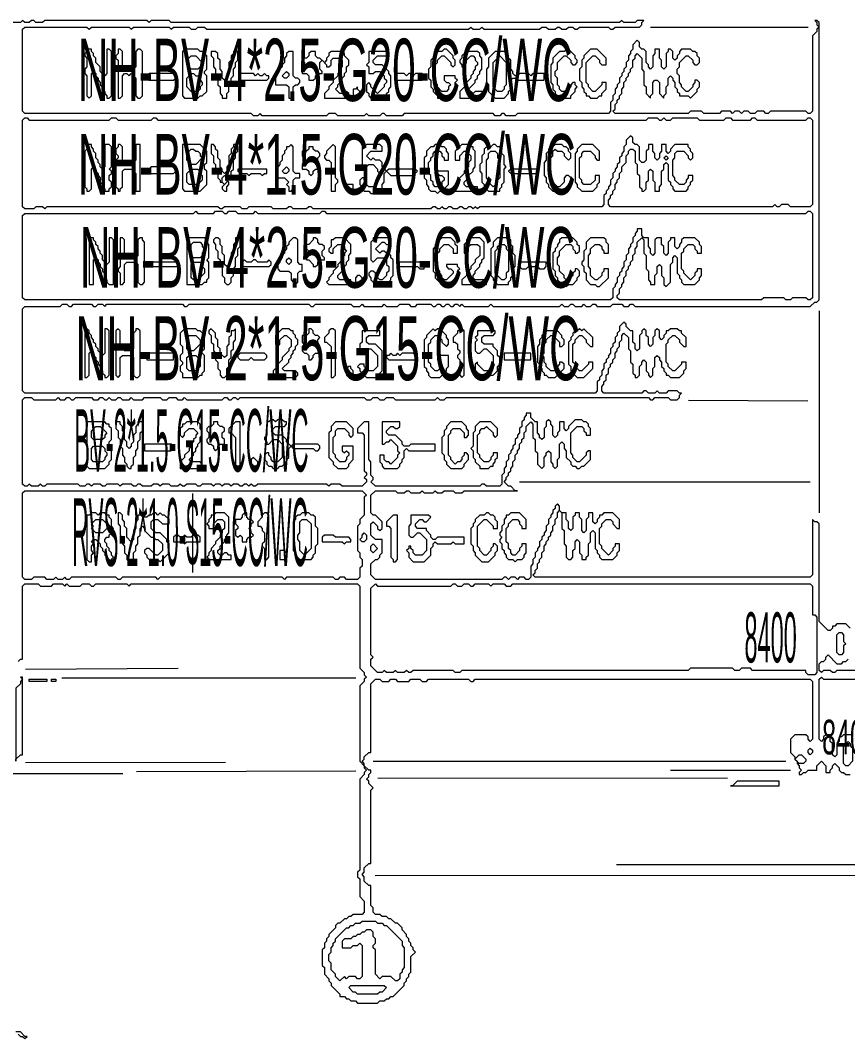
# Model space of a CAD drawing. Extents: x 20 to 3943, y 20 to 2783.
# Drawn here: x 507 to 879.8, y 393 to 852 of the extents above; entities that cross this region are included whole.
import ezdxf

# ---------------------------------------------------------------- set-up
doc = ezdxf.new("R2010")
doc.units = 0
for name, color, linetype, lineweight in [('OCR_TEXT', 6, 'Continuous', 0), ('TRACE_CURVE', 6, 'Continuous', 0), ('TRACE_STRAIGHT', 5, 'Continuous', 0), ('TRACE_TEXT_SYMBOL', 6, 'Continuous', 0)]:
    doc.layers.add(name, color=color, linetype=linetype, lineweight=lineweight)
doc.styles.add('wqy-unicode', font='wqy-unicode.lff')

msp = doc.modelspace()

# ---------------------------------------------------------------- linework, layer by layer
at = {"layer": 'TRACE_CURVE', "color": 6}
for points in [[(750, 849), (751, 848), (753, 848), (754, 849), (756, 849), (757, 848), (758, 848), (759, 849), (772, 849), (773, 848), (774, 848), (775, 849), (786, 849), (787, 850), (787, 851), (788, 852), (785, 852), (784, 851), (779, 851), (778, 852), (777, 851), (575, 851), (574, 852), (566, 852), (565, 851), (564, 852), (518, 852), (517, 851), (514, 851), (513, 852), (512, 852), (511, 851), (509, 851), (508, 852), (507, 851), (499, 851)], [(756, 724), (757, 723), (760, 723), (761, 724), (762, 723), (764, 723), (765, 724), (766, 724), (767, 723), (773, 723), (774, 724), (778, 724), (779, 723), (781, 723), (782, 724), (783, 724), (784, 723), (863, 723), (865, 725), (866, 725), (867, 726), (867, 851), (866, 852), (865, 852), (866, 851), (866, 850), (867, 849), (866, 848), (866, 847), (864, 845), (864, 811), (863, 810), (862, 810), (861, 811), (845, 811), (844, 810), (843, 810), (842, 811), (839, 811), (838, 810), (836, 810), (835, 811), (833, 811), (832, 810), (831, 811), (829, 811), (828, 810), (827, 811), (823, 811), (822, 810), (815, 810), (814, 811), (809, 811), (808, 810), (775, 810), (774, 811), (775, 812), (775, 814), (776, 815), (776, 816), (777, 817), (777, 818), (778, 819), (778, 821)], [(775, 819), (774, 818), (774, 816), (773, 815), (773, 811), (772, 810), (731, 810), (730, 809), (726, 809), (725, 810), (724, 810), (723, 809), (721, 809), (720, 810), (680, 810), (679, 809), (672, 809), (671, 810), (670, 810), (669, 809), (664, 809), (663, 810), (662, 809), (650, 809), (649, 810), (646, 810), (645, 809), (616, 809), (615, 810), (614, 809), (612, 809), (611, 810), (509, 810), (508, 811), (508, 848), (509, 849), (537, 849), (538, 848), (539, 849), (556, 849), (557, 848), (558, 849), (574, 849), (575, 848), (576, 849), (583, 849), (584, 848), (586, 848), (587, 849), (590, 849), (591, 848), (709, 848), (710, 849), (711, 848), (714, 848), (715, 849), (716, 848), (741, 848), (742, 849), (744, 849), (745, 848), (748, 848), (749, 849), (750, 849)], [(804, 833), (807, 836), (808, 836), (810, 834), (810, 833), (811, 832), (812, 832), (813, 833), (813, 835), (812, 836), (812, 837), (811, 838), (810, 838), (809, 839), (805, 839), (804, 838), (804, 837), (803, 836), (803, 835), (802, 834), (801, 835), (801, 838), (800, 839), (799, 839), (799, 838), (798, 837), (798, 831), (797, 830), (796, 831), (796, 834), (795, 835), (795, 839), (793, 839), (793, 837), (792, 836), (792, 831), (791, 830), (790, 831), (790, 832), (789, 833), (789, 838), (788, 839), (787, 839), (786, 840), (786, 842), (785, 843), (783, 841), (783, 839), (782, 838), (782, 837), (781, 836), (781, 834), (780, 833), (780, 831), (779, 830), (779, 829), (778, 828), (778, 827), (777, 826), (777, 824), (776, 823), (776, 822), (775, 821), (775, 819)], [(778, 821), (779, 822), (779, 824), (780, 825), (780, 826), (781, 827), (781, 828), (782, 829), (782, 830), (783, 831), (783, 834), (784, 835), (784, 836), (785, 837), (787, 835), (787, 830), (788, 829), (788, 823), (789, 822), (789, 819), (791, 817), (791, 818), (792, 819), (792, 824), (793, 825), (794, 825), (795, 824), (795, 819), (797, 817), (797, 818), (798, 819), (798, 822), (799, 823), (799, 826), (800, 827), (801, 826), (801, 825), (802, 824), (802, 822), (803, 821), (803, 820), (804, 819), (804, 818), (808, 818), (809, 817), (812, 820), (812, 821), (813, 822), (813, 824), (812, 825), (811, 825), (811, 824), (810, 823), (810, 822), (808, 820), (807, 820), (805, 822), (805, 823), (804, 824), (804, 827), (803, 828), (803, 830), (804, 831), (804, 833)], [(508, 807), (509, 808), (510, 808), (511, 807), (547, 807), (548, 808), (550, 808), (551, 807), (566, 807), (567, 808), (568, 808), (569, 807), (789, 807), (790, 808), (794, 808), (795, 807), (796, 807), (797, 808), (798, 807), (800, 807), (801, 808), (812, 808), (813, 807), (824, 807), (825, 808), (827, 808), (828, 807), (836, 807), (837, 808), (838, 808), (839, 807), (861, 807), (862, 808), (863, 808), (864, 807), (864, 769), (863, 768), (854, 768), (853, 769), (850, 769), (849, 768), (848, 768), (847, 769), (846, 768), (773, 768), (772, 769), (772, 771), (773, 772), (773, 773), (774, 774), (774, 775), (775, 776), (775, 778), (776, 779), (776, 780), (777, 781), (777, 783), (778, 784), (778, 786), (780, 788), (780, 791), (781, 792), (781, 793), (782, 794)], [(702, 767), (701, 768), (700, 768), (699, 767), (698, 767), (697, 768), (696, 767), (695, 767), (694, 768), (693, 768), (692, 767), (639, 767), (638, 768), (637, 768), (636, 767), (630, 767), (629, 768), (628, 768), (627, 767), (621, 767), (620, 768), (610, 768), (609, 767), (607, 767), (606, 768), (599, 768), (598, 767), (597, 767), (596, 768), (519, 768), (518, 767), (517, 768), (514, 768), (513, 767), (509, 767), (508, 768), (508, 807)], [(808, 796), (802, 796), (800, 794), (800, 793), (799, 792), (798, 793), (798, 796), (796, 796), (796, 793), (795, 792), (795, 790), (794, 789), (793, 790), (793, 792), (792, 793), (792, 796), (790, 796), (790, 794), (789, 793), (789, 789), (788, 788), (787, 788), (786, 789), (786, 795), (785, 796), (784, 796), (783, 797), (783, 799), (782, 800), (780, 798), (780, 796), (779, 795), (779, 793), (778, 792), (778, 791), (777, 790), (777, 788), (776, 787), (776, 786), (775, 785), (775, 784), (774, 783), (774, 781), (773, 780), (773, 778), (772, 777), (772, 776), (771, 775), (771, 774), (770, 773), (770, 769), (769, 768), (714, 768), (713, 767), (712, 768), (711, 767), (710, 768), (709, 768), (708, 767), (707, 767), (706, 768), (705, 768), (704, 767), (702, 767)], [(782, 794), (783, 794), (784, 793), (784, 788), (785, 787), (785, 783), (786, 782), (786, 777), (787, 776), (787, 775), (788, 775), (789, 776), (789, 779), (790, 780), (790, 784), (791, 785), (792, 784), (792, 780), (793, 779), (793, 775), (795, 775), (795, 777), (796, 778), (796, 784), (797, 785), (797, 787), (798, 788), (799, 787), (799, 780), (800, 779), (800, 778), (801, 777), (801, 776), (802, 775), (807, 775), (808, 776), (808, 777), (809, 778), (809, 779), (810, 780), (810, 782), (808, 782), (808, 781), (807, 780), (807, 779), (806, 778), (804, 778), (802, 780), (802, 781), (801, 782), (801, 789), (802, 790), (802, 792), (803, 793), (806, 793), (808, 791), (808, 790), (809, 789), (810, 790), (810, 792), (809, 793), (809, 794), (808, 795), (808, 796)], [(796, 751), (796, 754), (794, 754), (793, 753), (793, 747), (792, 746), (791, 747), (791, 749), (790, 750), (790, 754), (788, 754), (787, 755), (787, 758), (785, 758), (785, 757), (784, 756), (784, 755), (783, 754), (783, 752), (782, 751), (782, 750), (781, 749), (781, 747), (780, 746), (780, 744), (779, 743), (779, 741), (778, 740), (778, 739), (777, 738), (777, 737), (776, 736), (776, 734), (775, 733), (775, 732), (774, 731), (774, 727), (773, 726), (509, 726), (508, 727), (508, 764), (509, 765), (585, 765)], [(585, 765), (586, 766), (587, 765), (594, 765), (595, 766), (598, 766), (599, 765), (600, 765), (601, 766), (604, 766), (605, 765), (612, 765), (613, 766), (614, 765), (642, 765), (643, 766), (644, 766), (645, 765), (861, 765), (862, 766), (863, 766), (864, 765), (864, 727), (863, 726), (862, 726), (861, 727), (855, 727), (854, 726), (852, 726), (851, 727), (842, 727), (841, 726), (777, 726), (776, 727), (776, 728), (777, 729), (777, 731), (778, 732), (778, 733), (779, 734), (779, 736), (780, 737), (780, 739), (781, 740), (781, 741), (782, 742), (782, 743), (783, 744), (783, 746), (784, 747), (784, 749), (785, 750), (785, 752), (787, 754), (788, 753), (788, 747), (789, 746), (789, 740), (790, 739), (790, 735), (791, 734), (791, 733), (793, 733), (793, 737)], [(793, 737), (794, 738), (794, 741), (795, 742), (796, 741), (796, 737), (797, 736), (797, 733), (798, 732), (800, 734), (800, 742), (801, 743), (801, 745), (802, 746), (803, 745), (803, 738), (804, 737), (804, 736), (805, 735), (805, 734), (806, 733), (811, 733), (813, 735), (813, 736), (814, 737), (814, 740), (812, 740), (812, 739), (811, 738), (811, 737), (809, 735), (806, 738), (806, 739), (805, 740), (805, 747), (806, 748), (806, 749), (808, 751), (810, 751), (811, 750), (811, 749), (812, 748), (812, 747), (814, 747), (814, 750), (813, 751), (813, 752), (811, 754), (806, 754), (805, 753), (805, 752), (804, 751), (804, 750), (803, 749), (802, 750), (802, 754), (800, 754), (800, 753), (799, 752), (799, 747), (798, 746), (797, 747), (797, 750), (796, 751)], [(509, 684), (508, 685), (508, 722), (509, 723), (525, 723), (526, 724), (528, 724), (529, 723), (530, 723), (531, 724), (539, 724), (540, 723), (541, 723), (542, 724), (544, 724), (545, 723), (546, 724), (580, 724), (581, 723), (582, 723), (583, 724), (637, 724), (638, 723), (639, 723), (640, 724), (656, 724), (657, 723), (660, 723), (661, 724), (662, 723), (670, 723), (671, 724), (672, 723), (677, 723), (678, 724), (682, 724), (683, 723), (685, 723), (686, 724), (692, 724), (693, 723), (694, 723), (695, 724), (696, 724), (697, 723), (698, 723), (699, 724), (700, 724), (701, 723), (702, 723), (703, 724), (704, 724), (705, 723), (706, 724), (707, 723), (718, 723), (719, 724), (720, 723), (750, 723), (751, 724), (752, 723), (754, 723), (755, 724), (756, 724)], [(806, 705), (807, 705), (807, 709), (805, 711), (805, 712), (804, 712), (803, 713), (800, 713), (799, 712), (798, 712), (798, 711), (797, 710), (797, 709), (796, 708), (795, 709), (795, 712), (794, 713), (793, 712), (793, 710), (792, 709), (792, 706), (791, 705), (790, 706), (790, 709), (789, 710), (789, 712), (788, 713), (787, 712), (787, 711), (786, 710), (786, 704), (785, 703), (784, 704), (784, 706), (783, 707), (783, 712), (782, 712), (780, 714), (780, 715), (779, 716), (777, 714), (777, 712), (776, 711), (776, 710), (775, 709), (775, 707), (774, 706), (774, 705), (773, 704), (773, 702), (772, 701), (772, 700), (771, 699), (771, 698), (770, 697), (770, 695), (769, 694), (769, 692), (768, 691), (768, 690), (767, 689), (767, 685), (766, 684), (509, 684)], [(774, 699), (775, 700), (775, 702), (776, 703), (776, 704), (777, 705), (777, 707), (778, 708), (778, 710), (779, 711), (781, 709), (781, 704), (782, 703), (782, 698), (783, 697), (783, 693), (784, 692), (784, 691), (785, 691), (786, 692), (786, 696), (787, 697), (787, 698), (788, 699), (789, 698), (789, 694), (790, 693), (790, 692), (791, 691), (792, 692), (792, 695), (793, 696), (793, 700), (794, 701), (795, 700), (795, 699), (796, 698), (796, 696), (797, 695), (797, 694), (798, 693), (798, 692), (799, 692), (800, 691), (804, 691), (806, 693), (806, 694), (807, 695), (807, 698), (805, 698), (805, 697), (802, 694), (801, 694), (799, 696), (799, 697), (798, 698), (798, 706), (799, 707), (799, 708), (801, 710), (802, 710), (804, 708), (804, 707), (806, 705)], [(574, 682), (577, 682), (578, 681), (580, 681), (581, 682), (582, 681), (598, 681), (599, 682), (600, 682), (601, 681), (602, 681), (603, 682), (604, 682), (605, 681), (606, 682), (662, 682), (663, 681), (665, 681), (666, 682), (668, 682), (669, 681), (671, 681), (672, 682), (675, 682), (676, 681), (694, 681), (695, 682), (696, 681), (698, 681), (699, 682), (790, 682), (791, 681), (792, 681), (793, 682), (799, 682), (800, 681), (803, 681), (804, 682), (804, 683), (805, 684), (804, 684), (803, 685), (799, 685), (798, 684), (795, 684), (794, 685), (793, 684), (790, 684), (789, 685), (788, 685), (787, 684), (770, 684), (769, 685), (769, 687), (770, 688), (770, 689), (771, 690), (771, 692), (772, 693), (772, 695), (773, 696), (773, 697), (774, 698), (774, 699)], [(561, 643), (560, 643), (559, 642), (558, 642), (557, 643), (553, 643), (552, 642), (551, 643), (546, 643), (545, 642), (544, 642), (543, 643), (540, 643), (539, 642), (538, 643), (537, 643), (536, 642), (534, 642), (533, 643), (519, 643), (518, 642), (517, 642), (516, 643), (515, 642), (512, 642), (511, 643), (510, 642), (509, 642), (508, 643), (508, 681), (509, 682), (512, 682), (513, 681), (523, 681), (524, 682), (525, 681), (527, 681), (528, 682), (529, 682), (530, 681), (531, 681), (532, 682), (539, 682), (540, 681), (542, 681), (543, 682), (544, 682), (545, 681), (546, 681), (547, 682), (548, 681), (550, 681), (551, 682), (552, 682), (553, 681), (556, 681), (557, 682), (558, 681), (562, 681), (563, 682), (570, 682), (571, 681), (573, 681), (574, 682)], [(762, 665), (764, 665), (764, 668), (763, 669), (763, 670), (762, 671), (761, 671), (760, 672), (757, 672), (754, 669), (754, 668), (753, 667), (752, 668), (752, 671), (750, 671), (750, 667), (749, 666), (749, 665), (748, 664), (747, 665), (747, 669), (746, 670), (746, 671), (745, 672), (744, 671), (744, 669), (743, 668), (743, 664), (742, 663), (741, 664), (741, 665), (740, 666), (740, 671), (739, 671), (737, 673), (737, 675), (735, 675), (735, 674), (734, 673), (734, 672), (733, 671), (733, 669), (732, 668), (732, 666), (731, 665), (731, 664), (730, 663), (730, 661), (729, 660), (729, 659), (728, 658), (728, 657), (727, 656), (727, 654), (726, 653), (726, 651), (725, 650), (725, 648), (724, 647), (724, 643), (723, 642), (717, 642), (716, 643), (715, 643)], [(715, 643), (714, 642), (667, 642), (665, 644), (666, 645), (666, 646), (665, 647), (665, 653), (664, 654), (664, 671), (662, 671), (659, 668), (659, 666), (661, 666), (662, 665), (662, 649), (663, 648), (663, 647), (662, 646), (663, 645), (663, 644), (661, 642), (652, 642), (651, 643), (647, 643), (646, 642), (645, 643), (614, 643), (613, 642), (612, 642), (611, 643), (610, 642), (609, 643), (608, 643), (607, 642), (606, 642), (605, 643), (603, 643), (602, 642), (601, 643), (599, 643), (598, 642), (597, 643), (595, 643), (594, 642), (593, 643), (589, 643), (588, 642), (587, 642), (586, 643), (582, 643), (581, 642), (580, 642), (579, 643), (578, 642), (575, 642), (574, 643), (571, 643), (570, 642), (569, 643), (567, 643), (566, 642), (562, 642), (561, 643)], [(730, 654), (730, 656), (731, 657), (731, 658), (732, 659), (732, 661), (733, 662), (733, 663), (734, 664), (734, 666), (735, 667), (735, 669), (737, 671), (738, 670), (738, 664), (739, 663), (739, 658), (740, 657), (740, 652), (742, 650), (743, 651), (743, 655), (744, 656), (744, 657), (745, 658), (746, 657), (746, 653), (747, 652), (747, 651), (748, 650), (749, 651), (749, 654), (750, 655), (750, 661), (751, 662), (752, 661), (752, 659), (753, 658), (753, 655), (755, 653), (755, 652), (756, 651), (757, 651), (758, 650), (759, 650), (760, 651), (761, 651), (764, 654), (764, 658), (763, 658), (762, 657), (762, 656), (759, 653), (758, 653), (756, 655), (756, 656), (755, 657), (755, 666), (758, 669), (760, 669), (761, 668), (761, 667), (762, 666), (762, 665)], [(734, 601), (732, 601), (731, 600), (730, 601), (728, 601), (727, 600), (726, 601), (725, 601), (724, 600), (667, 600), (665, 602), (665, 607), (667, 609), (668, 609), (669, 610), (669, 611), (670, 612), (670, 618), (667, 618), (665, 620), (665, 625), (666, 626), (668, 624), (668, 623), (669, 622), (670, 623), (670, 626), (667, 629), (666, 629), (665, 630), (665, 638), (667, 640), (676, 640), (677, 639), (680, 639), (681, 640), (682, 640), (683, 639), (687, 639), (688, 640), (689, 639), (693, 639), (694, 640), (695, 639), (697, 639), (698, 640), (702, 640), (703, 639), (706, 639), (707, 640), (731, 640), (730, 640), (728, 642), (727, 642), (725, 644), (726, 645), (726, 646), (727, 647), (727, 648), (728, 649), (728, 650), (729, 651), (729, 653), (730, 654)], [(774, 626), (774, 625), (776, 623), (777, 623), (777, 627), (774, 630), (770, 630), (769, 629), (768, 629), (768, 628), (767, 627), (767, 626), (766, 625), (765, 626), (765, 630), (763, 630), (763, 628), (762, 627), (762, 622), (761, 621), (760, 622), (760, 627), (759, 628), (759, 630), (757, 630), (757, 629), (756, 628), (756, 623), (755, 622), (754, 623), (754, 626), (753, 627), (753, 630), (751, 630), (750, 631), (750, 633), (749, 634), (748, 633), (748, 632), (747, 631), (747, 630), (746, 629), (746, 628), (745, 627), (745, 625), (744, 624), (744, 622), (743, 621), (743, 620), (742, 619), (742, 618), (741, 617), (741, 615), (740, 614), (740, 613), (739, 612), (739, 610), (738, 609), (738, 607), (737, 606), (737, 601), (736, 600), (735, 600), (734, 601)], [(743, 615), (744, 616), (744, 617), (745, 618), (745, 619), (746, 620), (746, 621), (747, 622), (747, 624), (748, 625), (748, 627), (749, 628), (749, 630), (750, 631), (751, 630), (751, 623), (752, 622), (752, 616), (753, 615), (753, 610), (754, 609), (755, 609), (756, 610), (756, 613), (757, 614), (757, 617), (758, 618), (759, 617), (759, 612), (760, 611), (760, 609), (762, 609), (762, 610), (763, 611), (763, 616), (764, 617), (764, 621), (765, 622), (766, 621), (766, 614), (767, 613), (767, 612), (768, 611), (768, 610), (769, 609), (774, 609), (776, 611), (776, 612), (777, 613), (777, 616), (775, 616), (775, 615), (774, 614), (774, 613), (772, 611), (769, 614), (769, 615), (768, 616), (768, 623), (769, 624), (769, 625), (771, 627), (773, 627), (774, 626)], [(881, 578), (879, 580), (875, 580), (874, 579), (873, 579), (873, 578), (872, 577), (871, 577), (867, 581), (867, 625), (866, 626), (865, 626), (864, 627), (864, 602), (863, 601), (739, 601), (738, 602), (739, 603), (739, 604), (740, 605), (740, 607), (741, 608), (741, 609), (742, 610), (742, 612), (743, 613), (743, 615)], [(506, 563), (507, 564), (508, 564), (508, 597), (509, 598), (515, 598), (516, 597), (521, 597), (522, 598)], [(522, 598), (526, 598), (527, 597), (528, 598), (529, 597), (534, 597), (535, 598), (538, 598), (539, 597), (540, 597), (541, 598), (555, 598), (556, 597), (557, 598), (659, 598), (660, 597), (660, 560), (662, 558), (662, 557), (663, 556), (662, 555), (662, 554), (660, 552), (660, 518), (662, 516), (662, 515), (663, 514), (662, 513), (662, 512), (660, 510), (660, 469), (659, 468), (659, 466), (660, 465), (660, 457), (662, 455), (662, 450), (661, 449), (657, 449), (656, 448), (655, 448), (654, 447), (653, 447), (651, 445), (650, 445), (649, 444), (649, 443), (646, 440), (646, 439), (645, 438), (645, 437), (644, 436), (644, 434), (643, 433), (643, 426), (644, 425), (644, 422), (646, 420), (646, 419), (647, 418), (647, 417), (651, 413), (651, 412), (653, 412)], [(973, 559), (875, 559), (874, 558), (873, 558), (872, 559), (869, 559), (868, 558), (867, 559), (867, 562), (868, 563), (869, 563), (870, 564), (870, 565), (871, 566), (875, 562), (877, 562), (878, 563), (879, 563), (880, 564)], [(882, 530), (878, 530), (877, 529), (876, 529), (876, 527), (875, 526), (875, 521), (874, 520), (873, 521), (873, 526), (872, 527), (872, 530), (870, 530), (869, 529), (869, 528), (868, 527), (867, 528), (867, 555), (868, 556), (869, 555), (1002, 555)], [(662, 517), (661, 518), (662, 519), (662, 520), (664, 522), (665, 522), (665, 553), (667, 555), (669, 555), (670, 554), (673, 554), (674, 555), (676, 555), (677, 554), (682, 554), (683, 555), (687, 555), (688, 554), (690, 554), (691, 555), (709, 555), (710, 554), (711, 554), (712, 555), (863, 555), (864, 554), (864, 528), (863, 527), (862, 528), (862, 529), (861, 530), (856, 530), (854, 528), (854, 522), (856, 520), (856, 519), (857, 518), (857, 517), (858, 516), (858, 515), (859, 514), (858, 513), (858, 512), (859, 512), (860, 513), (861, 513), (862, 514), (866, 514), (866, 516), (868, 518), (870, 516), (870, 513), (872, 513), (872, 514), (873, 515), (873, 516), (874, 517), (876, 515), (876, 514), (877, 513), (878, 513), (879, 512), (881, 512)], [(653, 412), (654, 411), (655, 411), (656, 410), (658, 410), (659, 409), (668, 409), (669, 410), (671, 410), (672, 411), (673, 411), (674, 412), (675, 412), (680, 417), (680, 418), (681, 419), (681, 420), (682, 421), (682, 422), (683, 423), (683, 430), (685, 432), (684, 433), (684, 434), (683, 435), (683, 436), (682, 437), (682, 438), (681, 439), (681, 440), (679, 442), (679, 443), (677, 445), (676, 445), (674, 447), (673, 447), (672, 448), (670, 448), (669, 449), (667, 449), (666, 450), (666, 452), (665, 453), (665, 462), (664, 462), (662, 464), (662, 466), (661, 467), (662, 468), (662, 470), (664, 472), (665, 472), (665, 505), (666, 506), (664, 508), (664, 509), (663, 510), (664, 511), (664, 512), (665, 513), (665, 514), (664, 514), (662, 516), (662, 517)], [(660, 445), (661, 446), (667, 446), (668, 445), (670, 445), (671, 444), (672, 444), (679, 437), (679, 435), (680, 434), (680, 425), (679, 424), (679, 423), (678, 422), (678, 420), (677, 419), (676, 419), (674, 421), (670, 421), (669, 420), (667, 422), (667, 433), (666, 434), (666, 435), (667, 436), (667, 438), (666, 439), (666, 441), (665, 442), (663, 442), (662, 441), (661, 441), (660, 440), (659, 440), (658, 439), (657, 439), (656, 438), (653, 438), (652, 437), (652, 434), (656, 434), (657, 435), (659, 435), (660, 436), (661, 435), (661, 421), (660, 420), (659, 420), (658, 421), (655, 421), (654, 420), (653, 421), (651, 419), (649, 421), (649, 422), (647, 424), (647, 427), (646, 428), (646, 431), (647, 432), (647, 434), (648, 435), (648, 436), (649, 437)], [(649, 437), (649, 438), (654, 443), (655, 443), (656, 444), (657, 444), (658, 445), (660, 445)]]:
    msp.add_lwpolyline(points, dxfattribs=at)
for points in [[(797, 790), (798, 791), (799, 790), (798, 789)], [(508, 639), (509, 640), (661, 640), (663, 638), (662, 637), (662, 629), (660, 627), (660, 625), (659, 624), (659, 613), (660, 612), (660, 610), (661, 609), (661, 606), (660, 605), (660, 601), (659, 600), (654, 600), (653, 601), (651, 601), (650, 600), (649, 600), (648, 601), (627, 601), (626, 600), (625, 601), (570, 601), (569, 600), (568, 601), (553, 601), (552, 600), (551, 600), (550, 601), (530, 601), (529, 600), (528, 600), (527, 601), (526, 600), (524, 600), (523, 601), (522, 600), (519, 600), (518, 601), (513, 601), (512, 600), (509, 600), (508, 601)], [(661, 620), (662, 621), (663, 620), (663, 618), (662, 617), (661, 617), (660, 618), (661, 619)], [(665, 615), (666, 616), (668, 614), (666, 612), (665, 613)], [(667, 598), (668, 597), (701, 597), (702, 598), (703, 598), (704, 597), (706, 597), (707, 598), (709, 598), (710, 597), (711, 597), (712, 598), (718, 598), (719, 597), (720, 598), (725, 598), (726, 597), (728, 597), (729, 598), (863, 598), (864, 597), (864, 584), (865, 584), (866, 583), (866, 558), (865, 557), (862, 557), (861, 558), (861, 559), (837, 559), (836, 560), (832, 560), (831, 559), (829, 559), (828, 560), (809, 560), (808, 559), (706, 559), (705, 558), (703, 558), (702, 559), (684, 559), (683, 558), (682, 558), (681, 559), (680, 558), (677, 558), (676, 559), (675, 558), (672, 558), (671, 559), (670, 558), (668, 558), (665, 561), (665, 564), (666, 565), (665, 566), (665, 596)], [(875, 575), (876, 576), (877, 576), (878, 575), (878, 572), (879, 571), (878, 570), (878, 567), (877, 566), (876, 566), (875, 567)], [(862, 523), (863, 524), (864, 523), (864, 522), (863, 521), (862, 522)], [(880, 527), (881, 526), (881, 525), (882, 524), (882, 518), (880, 516), (879, 516), (878, 517), (878, 525)], [(858, 521), (859, 521), (861, 519), (861, 518), (860, 517), (858, 517), (856, 519)], [(655, 416), (656, 417), (671, 417), (672, 416), (670, 414), (669, 414), (668, 413), (659, 413), (658, 414), (657, 414)]]:
    msp.add_lwpolyline(points, close=True, dxfattribs=at)
at = {"layer": 'TRACE_STRAIGHT', "color": 5}
for p, q in [((791, 849), (862, 849)), ((867, 721), (867, 630)), ((808.12, 680.73), (861.88, 680.51)), ((732, 644), (863, 644)), ((509.37, 559.56), (578.14, 559.94)), ((525.62, 555.6), (658.13, 555.65)), ((509.37, 517.47), (599.38, 517.64)), ((666, 518), (852, 518)), ((436.87, 512.57), (553.13, 512.53)), ((559.37, 513.49), (658.13, 513.69)), ((668.12, 510.41), (825.63, 510.63)), ((800, 514), (854, 514)), ((775.62, 471.51), (1053.12, 471.63)), ((666.87, 466.58), (935.63, 466.62))]:
    msp.add_line(p, q, dxfattribs=at)
at = {"layer": 'TRACE_TEXT_SYMBOL', "color": 6}
for points in [[(537, 839), (537, 838), (536, 837), (536, 836), (537, 835), (537, 831), (536, 830), (536, 828), (537, 827), (537, 818), (538, 817), (539, 818), (539, 828), (540, 829), (541, 828), (541, 827), (542, 826), (542, 825), (543, 824), (543, 823), (544, 822), (544, 821), (545, 820), (545, 819), (546, 818), (546, 817), (547, 817), (548, 818), (548, 838), (547, 839), (546, 839), (546, 828), (545, 827), (543, 829), (543, 831), (541, 833), (541, 835), (540, 836), (540, 837), (539, 838), (539, 839)], [(551, 839), (551, 837), (550, 836), (550, 835), (551, 834), (551, 817), (552, 817), (553, 818), (553, 827), (554, 828), (555, 828), (556, 827), (557, 828), (559, 826), (559, 818), (560, 817), (561, 817), (562, 818), (562, 838), (561, 839), (560, 839), (559, 838), (559, 831), (558, 830), (554, 830), (553, 831), (553, 838), (552, 839)], [(581, 839), (580, 838), (580, 818), (581, 817), (587, 817), (588, 818), (589, 818), (591, 820), (591, 827), (590, 828), (590, 829), (591, 830), (591, 836), (589, 838), (588, 838), (587, 839)], [(584, 836), (586, 836), (589, 833), (589, 832), (587, 830), (584, 830), (582, 832), (582, 834)], [(604, 839), (603, 838), (603, 837), (602, 836), (602, 834), (601, 833), (601, 829), (600, 828), (600, 826), (599, 825), (598, 826), (598, 829), (597, 830), (597, 834), (596, 835), (596, 837), (595, 838), (593, 838), (593, 836), (594, 835), (594, 831), (595, 830), (595, 827), (596, 826), (596, 823), (597, 822), (597, 819), (598, 818), (598, 817), (600, 817), (600, 819), (601, 820), (601, 823), (602, 824), (602, 826), (603, 827), (603, 830), (604, 831), (604, 833), (605, 834), (605, 838)], [(628, 838), (627, 837), (627, 836), (626, 835), (626, 833), (625, 832), (625, 831), (623, 829), (623, 828), (622, 827), (622, 823), (627, 823), (628, 822), (628, 817), (630, 817), (630, 822), (631, 823), (632, 823), (633, 824), (633, 825), (632, 826), (631, 826), (630, 827), (630, 838)], [(664, 838), (664, 833), (663, 832), (664, 831), (664, 828), (666, 828), (667, 829), (669, 829), (671, 827), (671, 826), (672, 825), (672, 824), (671, 823), (671, 822), (668, 819), (665, 822), (665, 823), (664, 824), (663, 823), (663, 820), (664, 819), (664, 818), (665, 817), (670, 817), (671, 818), (672, 818), (672, 819), (673, 820), (673, 821), (674, 822), (674, 827), (673, 828), (673, 829), (672, 830), (672, 831), (671, 831), (670, 832), (667, 832), (666, 833), (666, 834), (668, 836), (672, 836), (673, 837), (672, 838)], [(698, 839), (697, 838), (695, 838), (694, 837), (694, 836), (692, 834), (692, 831), (691, 830), (691, 826), (692, 825), (692, 822), (693, 821), (693, 820), (695, 818), (695, 817), (700, 817), (702, 819), (702, 820), (703, 821), (703, 824), (704, 825), (703, 826), (703, 827), (698, 827), (698, 825), (699, 824), (700, 824), (701, 823), (700, 822), (700, 821), (699, 820), (697, 820), (695, 822), (695, 823), (694, 824), (694, 832), (695, 833), (695, 834), (697, 836), (698, 836), (701, 833), (701, 832), (702, 831), (703, 832), (703, 834), (702, 835), (702, 836), (699, 839)], [(708, 838), (706, 836), (706, 835), (705, 834), (705, 833), (706, 832), (706, 831), (707, 831), (707, 832), (708, 833), (708, 834), (710, 836), (711, 836), (712, 835), (712, 834), (713, 833), (713, 832), (712, 831), (712, 830), (711, 829), (711, 828), (710, 827), (710, 826), (708, 824), (708, 823), (705, 820), (705, 817), (715, 817), (716, 818), (716, 819), (715, 820), (712, 820), (711, 819), (709, 821), (712, 824), (712, 825), (713, 826), (713, 827), (714, 828), (714, 829), (715, 830), (715, 835), (714, 836), (714, 837), (713, 838)], [(721, 838), (718, 835), (718, 831), (717, 830), (717, 824), (718, 823), (718, 820), (721, 817), (725, 817), (727, 819), (727, 820), (728, 821), (728, 825), (729, 826), (730, 826), (731, 825), (743, 825), (743, 828), (738, 828), (737, 827), (736, 828), (732, 828), (731, 827), (730, 827), (729, 828), (729, 829), (728, 830), (728, 834), (727, 835), (727, 836), (725, 838)], [(723, 836), (726, 833), (726, 823), (725, 822), (725, 821), (724, 820), (722, 820), (720, 822), (720, 833)], [(753, 839), (752, 838), (750, 838), (747, 835), (747, 833), (746, 832), (746, 824), (747, 823), (747, 821), (748, 820), (748, 819), (750, 817), (755, 817), (755, 818), (757, 820), (757, 821), (758, 822), (757, 823), (757, 824), (756, 824), (755, 823), (755, 822), (753, 820), (751, 820), (750, 821), (750, 822), (749, 823), (749, 826), (748, 827), (748, 829), (749, 830), (749, 833), (752, 836), (753, 836), (755, 834), (755, 833), (756, 832), (757, 832), (758, 833), (758, 834), (757, 835), (757, 836), (754, 839)], [(764, 839), (761, 836), (761, 835), (760, 834), (760, 831), (759, 830), (759, 825), (760, 824), (760, 822), (761, 821), (761, 820), (762, 819), (762, 818), (763, 818), (764, 817), (767, 817), (768, 818), (769, 818), (769, 819), (771, 821), (771, 824), (769, 824), (769, 823), (766, 820), (765, 820), (763, 822), (763, 823), (762, 824), (762, 833), (765, 836), (766, 836), (768, 834), (768, 833), (769, 832), (771, 832), (771, 835), (767, 839)], [(565, 828), (564, 827), (564, 826), (565, 825), (576, 825), (577, 826), (577, 828)], [(584, 828), (585, 828), (586, 827), (587, 827), (588, 826), (588, 825), (589, 824), (589, 823), (588, 822), (588, 821), (587, 820), (584, 820), (582, 822), (582, 826)], [(606, 828), (606, 825), (618, 825), (619, 826), (619, 827), (618, 827), (617, 828), (616, 827), (615, 827), (614, 828), (613, 827), (612, 828)], [(627, 829), (628, 828), (628, 827), (627, 826), (626, 826), (625, 827)], [(677, 828), (676, 827), (676, 825), (688, 825), (689, 826), (689, 827), (688, 828), (685, 828), (684, 827), (683, 828), (682, 828), (681, 827), (680, 828)], [(659, 822), (658, 821), (657, 821), (657, 817), (659, 817), (660, 818), (660, 820), (659, 821)], [(537, 796), (537, 794), (536, 793), (536, 777), (537, 776), (537, 775), (538, 775), (539, 776), (539, 785), (540, 786), (541, 785), (541, 784), (542, 783), (542, 782), (543, 781), (543, 779), (544, 778), (544, 777), (545, 776), (545, 775), (547, 775), (547, 776), (548, 777), (548, 779), (547, 780), (547, 782), (548, 783), (548, 784), (547, 785), (548, 786), (548, 795), (547, 796), (545, 796), (545, 786), (544, 785), (543, 786), (543, 787), (542, 788), (542, 789), (541, 790), (541, 792), (540, 793), (540, 794), (539, 795), (539, 796)], [(551, 796), (551, 795), (550, 794), (550, 792), (551, 791), (551, 790), (550, 789), (550, 777), (551, 776), (551, 775), (552, 775), (552, 776), (553, 777), (553, 784), (554, 785), (557, 785), (559, 783), (559, 775), (561, 775), (561, 796), (559, 796), (559, 789), (557, 787), (554, 787), (553, 788), (553, 795), (552, 796)], [(580, 796), (580, 776), (581, 775), (588, 775), (591, 778), (591, 784), (590, 785), (590, 787), (591, 788), (591, 793), (588, 796)], [(593, 796), (593, 792), (594, 791), (594, 788), (595, 787), (595, 785), (596, 784), (596, 781), (597, 780), (597, 779), (598, 779), (599, 778), (598, 777), (598, 776), (599, 775), (600, 775), (600, 777), (601, 778), (601, 779), (600, 780), (602, 782), (602, 784), (603, 785), (603, 789), (604, 790), (604, 792), (605, 793), (605, 795), (604, 796), (603, 796), (603, 795), (602, 794), (602, 792), (601, 791), (601, 787), (600, 786), (600, 784), (599, 783), (598, 784), (598, 785), (597, 786), (597, 789), (596, 790), (596, 793), (595, 794), (595, 795), (594, 796)], [(629, 796), (628, 795), (627, 795), (627, 794), (626, 793), (626, 792), (625, 791), (625, 789), (624, 788), (624, 787), (623, 786), (623, 785), (622, 784), (622, 781), (626, 781), (628, 779), (627, 778), (628, 777), (628, 775), (629, 775), (630, 776), (630, 780), (631, 781), (633, 781), (633, 783), (631, 783), (630, 784), (630, 795)], [(637, 795), (637, 794), (636, 793), (634, 793), (634, 791), (635, 790), (635, 788), (634, 787), (634, 785), (636, 785), (637, 784), (637, 783), (638, 782), (639, 783), (639, 784), (640, 785), (642, 785), (642, 787), (641, 788), (641, 790), (642, 791), (642, 792), (641, 793), (640, 793), (639, 794), (639, 795)], [(648, 796), (645, 793), (645, 792), (644, 791), (644, 790), (645, 789), (646, 789), (647, 788), (647, 775), (649, 775), (649, 778), (650, 779), (650, 780), (649, 781), (649, 795)], [(663, 796), (662, 795), (661, 795), (661, 785), (663, 785), (663, 786), (664, 787), (666, 787), (668, 785), (668, 784), (669, 783), (669, 781), (668, 780), (668, 779), (666, 777), (664, 777), (663, 778), (663, 779), (662, 780), (662, 781), (661, 781), (660, 780), (660, 778), (661, 777), (661, 776), (662, 775), (664, 775), (665, 774), (666, 774), (667, 775), (669, 775), (670, 776), (670, 778), (671, 779), (671, 783), (672, 784), (674, 782), (684, 782), (686, 784), (685, 785), (673, 785), (672, 784), (670, 786), (670, 788), (669, 789), (667, 789), (666, 790), (665, 789), (663, 791), (665, 793), (670, 793), (670, 795), (669, 796)], [(694, 796), (693, 795), (692, 795), (690, 793), (690, 791), (689, 790), (689, 781), (690, 780), (690, 778), (691, 777), (691, 776), (692, 775), (694, 775), (695, 774), (696, 775), (698, 775), (698, 776), (700, 778), (700, 784), (695, 784), (695, 783), (696, 782), (697, 782), (698, 781), (698, 780), (697, 779), (697, 778), (696, 777), (694, 777), (693, 778), (693, 779), (692, 780), (692, 782), (691, 783), (691, 788), (692, 789), (692, 790), (693, 791), (693, 792), (694, 793), (696, 793), (697, 792), (697, 791), (698, 790), (698, 789), (700, 789), (700, 792), (699, 793), (699, 794), (698, 795), (697, 795), (696, 796)], [(706, 796), (703, 793), (703, 789), (705, 789), (705, 791), (707, 793), (708, 793), (710, 791), (710, 789), (709, 788), (709, 786), (707, 784), (707, 783), (704, 780), (704, 779), (702, 777), (702, 775), (713, 775), (713, 777), (708, 777), (707, 778), (707, 779), (709, 781), (709, 782), (711, 784), (711, 785), (712, 786), (712, 793), (711, 794), (711, 795), (710, 795), (709, 796)], [(720, 796), (719, 795), (717, 795), (716, 794), (716, 792), (715, 791), (715, 788), (714, 787), (714, 784), (715, 783), (715, 779), (716, 778), (716, 777), (718, 775), (723, 775), (723, 776), (724, 777), (724, 778), (725, 779), (725, 785), (726, 786), (725, 787), (725, 791), (724, 792), (724, 794), (723, 795), (722, 795), (721, 796)], [(748, 796), (747, 795), (746, 795), (745, 794), (745, 793), (744, 792), (744, 789), (743, 788), (743, 782), (744, 781), (744, 779), (745, 778), (745, 777), (747, 775), (752, 775), (754, 777), (754, 778), (755, 779), (755, 781), (754, 782), (753, 782), (752, 781), (752, 779), (750, 777), (749, 777), (747, 779), (747, 780), (746, 781), (746, 790), (747, 791), (747, 793), (748, 794), (749, 793), (751, 793), (752, 792), (752, 791), (754, 789), (755, 790), (755, 792), (754, 793), (754, 794), (753, 795), (752, 795), (751, 796)], [(760, 796), (758, 794), (758, 793), (757, 792), (757, 779), (758, 778), (758, 777), (760, 775), (765, 775), (767, 777), (767, 778), (768, 779), (768, 782), (766, 782), (766, 780), (764, 778), (761, 778), (760, 779), (760, 780), (759, 781), (759, 790), (760, 791), (760, 792), (761, 793), (764, 793), (766, 791), (766, 790), (767, 789), (768, 789), (768, 793), (765, 796)], [(584, 794), (585, 794), (586, 793), (587, 793), (588, 792), (588, 791), (589, 790), (586, 787), (584, 787), (582, 789), (582, 792)], [(718, 792), (719, 793), (721, 793), (722, 792), (722, 790), (723, 789), (723, 781), (722, 780), (722, 779), (720, 777), (718, 779), (718, 780), (717, 781), (717, 789), (718, 790)], [(566, 786), (565, 785), (564, 785), (564, 784), (565, 783), (576, 783), (577, 784), (577, 785), (576, 786)], [(584, 785), (587, 785), (588, 784), (588, 783), (589, 782), (589, 780), (587, 778), (583, 778), (582, 779), (582, 783)], [(605, 785), (605, 784), (606, 783), (609, 783), (610, 782), (611, 783), (615, 783), (616, 782), (617, 783), (618, 783), (618, 785)], [(627, 786), (628, 785), (628, 784), (627, 783), (626, 783), (625, 784)], [(728, 785), (727, 784), (728, 783), (740, 783), (740, 785)], [(598, 781), (599, 782), (600, 781), (600, 779), (599, 778), (598, 779)], [(654, 778), (654, 776), (656, 774), (657, 775), (657, 778)], [(538, 754), (538, 733), (540, 733), (540, 744), (541, 745), (542, 744), (542, 743), (543, 742), (543, 741), (544, 740), (544, 739), (545, 738), (545, 736), (546, 735), (546, 734), (547, 733), (549, 733), (549, 753), (548, 754), (547, 754), (547, 743), (546, 742), (544, 744), (544, 746), (543, 747), (543, 748), (542, 749), (542, 750), (541, 751), (541, 752), (540, 753), (540, 754)], [(552, 754), (552, 741), (551, 740), (551, 739), (552, 738), (552, 733), (553, 733), (554, 734), (554, 742), (555, 743), (559, 743), (560, 742), (560, 734), (561, 733), (562, 733), (563, 734), (563, 752), (562, 753), (562, 754), (561, 754), (560, 753), (560, 746), (559, 745), (555, 745), (554, 746), (554, 753), (553, 754)], [(582, 754), (582, 733), (589, 733), (590, 734), (591, 734), (591, 735), (592, 736), (592, 743), (591, 744), (592, 745), (592, 751), (591, 752), (591, 753), (590, 754)], [(595, 754), (594, 753), (594, 752), (595, 751), (595, 749), (596, 748), (596, 745), (597, 744), (597, 742), (598, 741), (598, 737), (599, 736), (599, 734), (600, 733), (601, 733), (602, 734), (602, 736), (603, 737), (603, 740), (604, 741), (604, 745), (605, 746), (605, 749), (606, 750), (606, 754), (604, 754), (604, 752), (603, 751), (603, 748), (602, 747), (602, 744), (601, 743), (601, 742), (600, 741), (599, 742), (599, 746), (598, 747), (598, 750), (597, 751), (597, 753), (596, 754)], [(630, 754), (628, 752), (628, 751), (627, 750), (627, 749), (626, 748), (626, 747), (625, 746), (625, 745), (624, 744), (624, 743), (623, 742), (623, 740), (624, 739), (628, 739), (629, 738), (629, 735), (630, 734), (630, 733), (631, 733), (632, 734), (632, 738), (633, 739), (634, 739), (634, 742), (633, 742), (632, 743), (632, 753), (631, 754)], [(639, 754), (639, 753), (637, 751), (636, 751), (636, 749), (637, 748), (636, 747), (636, 744), (637, 744), (639, 742), (639, 741), (640, 741), (641, 742), (641, 743), (642, 744), (644, 744), (644, 745), (643, 746), (643, 748), (644, 749), (644, 750), (643, 751), (642, 751), (641, 752), (641, 753), (640, 754)], [(649, 754), (648, 753), (647, 753), (647, 750), (646, 749), (646, 748), (647, 747), (648, 747), (648, 749), (650, 751), (652, 751), (653, 750), (653, 749), (654, 748), (653, 747), (653, 746), (652, 745), (652, 744), (650, 742), (650, 741), (648, 739), (648, 738), (646, 736), (646, 735), (645, 734), (646, 733), (656, 733), (656, 735), (651, 735), (650, 736), (650, 737), (652, 739), (652, 740), (654, 742), (654, 743), (655, 744), (655, 746), (656, 747), (656, 751), (653, 754)], [(666, 754), (666, 753), (665, 752), (665, 744), (666, 743), (668, 745), (671, 745), (672, 744), (672, 742), (673, 741), (673, 739), (672, 738), (672, 737), (670, 735), (669, 735), (667, 737), (667, 738), (666, 739), (665, 739), (664, 738), (664, 737), (665, 736), (665, 735), (667, 733), (672, 733), (674, 735), (674, 736), (675, 737), (675, 744), (674, 745), (674, 746), (673, 747), (672, 747), (671, 748), (670, 748), (669, 747), (667, 749), (670, 752), (671, 752), (672, 751), (673, 751), (674, 752), (674, 753), (673, 754)], [(697, 754), (694, 751), (694, 750), (693, 749), (693, 739), (694, 738), (694, 736), (698, 732), (699, 733), (701, 733), (704, 736), (704, 739), (705, 740), (704, 741), (704, 742), (699, 742), (699, 741), (700, 740), (701, 740), (702, 739), (702, 738), (699, 735), (698, 735), (697, 736), (697, 737), (696, 738), (696, 739), (695, 740), (695, 747), (696, 748), (696, 749), (698, 751), (700, 751), (702, 749), (702, 747), (704, 747), (704, 750), (703, 751), (703, 752), (701, 754)], [(709, 754), (708, 753), (708, 752), (707, 751), (707, 747), (708, 747), (709, 748), (709, 750), (710, 751), (713, 751), (714, 750), (714, 746), (712, 744), (712, 743), (710, 741), (710, 740), (708, 738), (708, 737), (706, 735), (706, 733), (717, 733), (717, 734), (716, 735), (712, 735), (711, 736), (711, 737), (712, 738), (712, 739), (714, 741), (714, 742), (715, 743), (715, 744), (716, 745), (716, 752), (714, 754)], [(722, 754), (720, 752), (720, 750), (719, 749), (719, 737), (720, 736), (720, 735), (722, 733), (727, 733), (727, 734), (728, 735), (728, 736), (729, 737), (729, 740), (730, 741), (730, 746), (729, 747), (729, 750), (728, 751), (728, 753), (727, 753), (726, 754)], [(751, 754), (750, 753), (750, 752), (749, 751), (749, 750), (748, 749), (748, 748), (747, 747), (747, 740), (748, 739), (748, 737), (749, 736), (749, 735), (751, 733), (752, 733), (753, 732), (754, 733), (756, 733), (758, 735), (758, 736), (759, 737), (759, 739), (758, 740), (757, 740), (757, 739), (756, 738), (756, 737), (754, 735), (753, 735), (752, 736), (752, 737), (750, 739), (750, 741), (749, 742), (749, 745), (750, 746), (750, 748), (753, 751), (755, 751), (756, 750), (756, 749), (757, 748), (757, 747), (758, 747), (759, 748), (759, 750), (758, 751), (758, 752), (756, 754)], [(764, 754), (762, 752), (762, 749), (761, 748), (761, 744), (760, 743), (760, 742), (761, 741), (761, 739), (762, 738), (762, 735), (764, 733), (766, 733), (767, 732), (768, 732), (772, 736), (772, 740), (770, 740), (770, 739), (769, 738), (769, 737), (767, 735), (766, 735), (764, 737), (764, 740), (763, 741), (763, 746), (764, 747), (764, 749), (766, 751), (768, 751), (769, 750), (769, 749), (770, 748), (770, 747), (772, 747), (772, 751), (771, 752), (771, 753), (770, 754)], [(584, 751), (585, 752), (588, 752), (589, 751), (589, 750), (590, 749), (590, 748), (589, 747), (589, 746), (588, 745), (585, 745), (584, 746)], [(722, 750), (723, 751), (725, 751), (726, 750), (726, 749), (727, 748), (727, 739), (726, 738), (726, 736), (725, 735), (724, 735), (721, 738), (721, 748), (722, 749)], [(608, 744), (607, 743), (607, 741), (619, 741), (620, 742), (620, 743), (619, 744), (618, 743), (614, 743), (613, 744), (612, 744), (611, 743), (609, 743)], [(627, 744), (628, 745), (629, 744), (629, 743), (628, 742), (627, 743)], [(566, 743), (566, 741), (578, 741), (578, 743)], [(584, 742), (585, 743), (588, 743), (589, 742), (589, 741), (590, 740), (590, 738), (587, 735), (585, 735), (584, 736)], [(677, 743), (677, 742), (678, 741), (686, 741), (687, 740), (689, 740), (689, 741), (690, 742), (689, 743)], [(732, 743), (732, 741), (733, 740), (735, 740), (736, 741), (740, 741), (741, 740), (743, 740), (744, 741), (744, 743)], [(659, 737), (658, 736), (658, 734), (659, 733), (661, 733), (661, 736), (660, 737)], [(537, 713), (536, 712), (536, 691), (537, 691), (538, 692), (538, 702), (539, 703), (540, 702), (540, 701), (541, 700), (541, 699), (542, 698), (542, 697), (543, 696), (543, 695), (544, 694), (544, 693), (545, 692), (545, 691), (546, 691), (547, 692), (547, 712), (546, 713), (545, 713), (545, 702), (544, 701), (542, 703), (542, 704), (541, 705), (541, 706), (540, 707), (540, 708), (539, 709), (539, 710), (538, 711), (538, 712)], [(551, 713), (550, 712), (550, 692), (551, 691), (552, 692), (552, 700), (553, 701), (557, 701), (558, 700), (558, 692), (559, 691), (560, 691), (561, 692), (561, 712), (560, 713), (559, 713), (559, 712), (558, 711), (558, 704), (557, 703), (554, 703), (552, 705), (552, 712)], [(581, 713), (579, 711), (579, 706), (580, 705), (580, 702), (579, 701), (579, 699), (580, 698), (580, 697), (579, 696), (579, 694), (580, 693), (580, 691), (587, 691), (588, 692), (589, 692), (589, 693), (590, 694), (590, 701), (589, 702), (589, 703), (590, 704), (590, 710), (588, 712), (587, 712), (586, 713)], [(593, 713), (592, 712), (592, 711), (593, 710), (593, 707), (594, 706), (594, 703), (595, 702), (595, 699), (596, 698), (596, 695), (597, 694), (597, 692), (598, 691), (599, 691), (600, 692), (600, 695), (601, 696), (601, 699), (602, 700), (602, 703), (603, 704), (603, 707), (604, 708), (604, 713), (603, 712), (602, 712), (602, 710), (601, 709), (601, 706), (600, 705), (600, 701), (599, 700), (597, 702), (597, 704), (596, 705), (596, 708), (595, 709), (595, 711)], [(625, 713), (622, 710), (622, 706), (623, 705), (624, 706), (624, 708), (626, 710), (627, 710), (629, 708), (629, 705), (628, 704), (628, 703), (625, 700), (625, 699), (623, 697), (623, 696), (621, 694), (621, 692), (622, 691), (631, 691), (632, 692), (632, 693), (631, 694), (626, 694), (625, 695), (628, 698), (628, 699), (629, 700), (629, 701), (630, 702), (630, 703), (631, 704), (631, 705), (632, 706), (632, 708), (631, 709), (631, 710), (630, 711), (630, 712), (629, 712), (628, 713)], [(637, 713), (637, 711), (636, 710), (634, 710), (634, 707), (635, 706), (634, 705), (634, 703), (635, 702), (636, 702), (637, 701), (637, 699), (638, 699), (639, 700), (639, 701), (640, 702), (641, 702), (642, 703), (642, 704), (641, 705), (641, 708), (642, 709), (641, 710), (640, 710), (639, 711), (639, 712), (638, 713)], [(647, 713), (646, 712), (646, 711), (644, 709), (644, 707), (645, 707), (647, 705), (647, 691), (648, 691), (649, 692), (649, 712), (648, 713)], [(661, 712), (661, 707), (660, 706), (660, 703), (661, 702), (662, 702), (664, 704), (665, 704), (668, 701), (668, 696), (666, 694), (664, 694), (662, 696), (662, 697), (660, 697), (659, 696), (660, 695), (660, 694), (661, 693), (661, 692), (662, 692), (663, 691), (667, 691), (670, 694), (670, 703), (667, 706), (664, 706), (663, 707), (663, 709), (664, 710), (669, 710), (669, 712)], [(693, 713), (690, 710), (690, 709), (689, 708), (689, 696), (690, 695), (690, 694), (691, 693), (691, 692), (692, 691), (696, 691), (699, 694), (699, 695), (700, 696), (700, 701), (695, 701), (695, 699), (697, 697), (697, 696), (695, 694), (694, 694), (692, 696), (692, 697), (691, 698), (691, 706), (692, 707), (692, 708), (694, 710), (695, 710), (697, 708), (697, 707), (699, 705), (700, 706), (700, 708), (699, 709), (699, 710), (696, 713), (695, 713), (694, 712)], [(706, 713), (705, 712), (704, 712), (704, 711), (702, 709), (702, 707), (703, 707), (704, 706), (704, 704), (705, 703), (705, 702), (704, 701), (704, 700), (705, 699), (705, 692), (706, 691), (707, 692), (707, 712)], [(713, 712), (713, 710), (712, 709), (713, 708), (712, 707), (712, 703), (713, 702), (714, 702), (716, 704), (717, 704), (720, 701), (720, 696), (718, 694), (716, 694), (713, 697), (713, 698), (712, 697), (712, 694), (713, 693), (713, 692), (714, 692), (715, 691), (718, 691), (719, 692), (720, 692), (722, 694), (722, 696), (723, 697), (723, 700), (722, 701), (722, 703), (720, 705), (720, 706), (716, 706), (715, 707), (715, 709), (716, 710), (720, 710), (721, 711), (721, 712)], [(744, 712), (742, 710), (742, 709), (741, 708), (741, 706), (740, 705), (740, 698), (741, 697), (741, 696), (742, 695), (742, 694), (743, 693), (743, 692), (744, 692), (745, 691), (748, 691), (749, 692), (750, 692), (750, 693), (752, 695), (752, 697), (751, 698), (750, 698), (750, 697), (749, 696), (749, 695), (748, 694), (746, 694), (744, 696), (744, 697), (743, 698), (743, 700), (742, 701), (743, 702), (743, 706), (744, 707), (744, 708), (746, 710), (747, 710), (750, 707), (750, 705), (751, 705), (752, 706), (752, 708), (751, 709), (751, 710), (749, 712)], [(759, 713), (758, 712), (757, 712), (756, 711), (756, 710), (755, 709), (755, 708), (754, 707), (754, 697), (755, 696), (755, 694), (758, 691), (761, 691), (765, 695), (765, 698), (763, 698), (763, 697), (760, 694), (759, 694), (757, 696), (757, 697), (756, 698), (756, 706), (757, 707), (757, 708), (759, 710), (760, 710), (762, 708), (762, 707), (764, 705), (765, 705), (765, 709), (761, 713), (760, 712)], [(582, 709), (583, 710), (586, 710), (588, 708), (588, 706), (585, 703), (583, 703), (582, 704)], [(565, 702), (564, 701), (564, 699), (576, 699), (576, 702)], [(582, 700), (583, 701), (586, 701), (588, 699), (588, 696), (586, 694), (583, 694), (582, 695)], [(606, 702), (605, 701), (605, 700), (606, 699), (610, 699), (611, 700), (612, 699), (617, 699), (618, 700), (618, 701), (617, 702)], [(674, 702), (673, 701), (672, 701), (672, 700), (673, 699), (685, 699), (685, 701), (684, 702), (679, 702), (678, 701), (677, 702), (676, 701), (675, 701)], [(725, 702), (725, 699), (737, 699), (737, 702)], [(655, 696), (654, 695), (654, 692), (655, 691), (656, 691), (657, 692), (657, 694), (656, 695), (656, 696)], [(537, 671), (537, 651), (538, 650), (545, 650), (547, 652), (547, 653), (548, 654), (548, 659), (547, 660), (547, 662), (548, 663), (548, 668), (547, 669), (547, 670), (546, 670), (545, 671)], [(550, 671), (550, 668), (551, 667), (551, 664), (552, 663), (552, 660), (553, 659), (553, 656), (554, 655), (554, 653), (555, 652), (555, 651), (556, 650), (557, 650), (557, 651), (558, 652), (558, 655), (559, 656), (559, 658), (560, 659), (560, 662), (561, 663), (561, 666), (562, 667), (562, 671), (560, 671), (560, 670), (559, 669), (559, 666), (558, 665), (558, 662), (557, 661), (557, 660), (556, 659), (555, 660), (555, 662), (554, 663), (554, 666), (553, 667), (553, 669), (552, 670), (552, 671)], [(582, 671), (581, 670), (580, 670), (580, 669), (579, 668), (579, 665), (580, 664), (581, 665), (581, 666), (583, 668), (585, 668), (587, 666), (586, 665), (586, 664), (585, 663), (585, 662), (584, 661), (584, 660), (583, 659), (583, 658), (581, 656), (581, 655), (579, 653), (579, 650), (588, 650), (589, 651), (589, 652), (588, 653), (584, 653), (583, 654), (585, 656), (585, 657), (586, 658), (586, 659), (587, 660), (587, 661), (588, 662), (588, 664), (589, 665), (589, 667), (588, 668), (588, 670), (587, 671)], [(594, 671), (594, 670), (593, 669), (592, 669), (591, 668), (591, 667), (592, 666), (592, 664), (591, 663), (591, 662), (592, 661), (593, 661), (594, 660), (594, 659), (595, 658), (596, 659), (596, 660), (597, 661), (599, 661), (599, 663), (598, 664), (598, 666), (599, 667), (599, 668), (598, 669), (597, 669), (596, 670), (596, 671)], [(604, 671), (601, 668), (601, 666), (602, 666), (604, 664), (604, 650), (605, 650), (606, 651), (606, 671)], [(620, 672), (619, 671), (618, 671), (618, 665), (617, 664), (617, 663), (618, 662), (618, 661), (619, 661), (621, 663), (623, 663), (625, 661), (625, 655), (623, 653), (621, 653), (620, 654), (620, 655), (619, 656), (619, 657), (618, 657), (617, 656), (617, 654), (618, 653), (618, 652), (619, 651), (620, 651), (621, 650), (623, 650), (624, 651), (625, 651), (627, 653), (627, 654), (628, 655), (628, 659), (629, 660), (630, 659), (639, 659), (640, 658), (641, 658), (642, 659), (642, 660), (641, 661), (630, 661), (629, 660), (627, 662), (627, 663), (625, 665), (622, 665), (620, 667), (622, 669), (626, 669), (627, 670), (627, 671), (626, 671), (625, 672), (623, 672), (622, 671), (621, 672)], [(649, 671), (647, 669), (647, 667), (646, 666), (646, 655), (648, 653), (648, 652), (650, 650), (654, 650), (655, 651), (655, 652), (657, 654), (657, 660), (652, 660), (652, 658), (653, 657), (654, 658), (655, 657), (655, 656), (654, 655), (654, 654), (653, 653), (651, 653), (649, 655), (649, 656), (648, 657), (648, 664), (649, 665), (649, 667), (650, 668), (653, 668), (655, 666), (655, 665), (656, 664), (657, 665), (657, 668), (654, 671)], [(670, 671), (670, 661), (671, 661), (672, 662), (673, 662), (674, 663), (677, 660), (677, 658), (678, 657), (677, 656), (677, 655), (674, 652), (673, 653), (672, 653), (671, 654), (671, 656), (669, 656), (669, 653), (670, 652), (670, 651), (671, 650), (677, 650), (678, 651), (678, 652), (679, 653), (679, 654), (680, 655), (680, 658), (681, 659), (682, 658), (694, 658), (694, 661), (683, 661), (682, 660), (680, 660), (679, 661), (679, 662), (676, 665), (673, 665), (672, 666), (672, 667), (674, 669), (675, 669), (676, 668), (677, 668), (678, 669), (678, 671)], [(701, 671), (699, 669), (699, 668), (698, 667), (698, 665), (697, 664), (697, 657), (698, 656), (698, 654), (699, 653), (699, 652), (701, 650), (706, 650), (707, 651), (707, 652), (709, 654), (709, 656), (708, 657), (707, 657), (707, 656), (706, 655), (706, 654), (705, 653), (704, 653), (703, 652), (701, 654), (701, 655), (700, 656), (700, 665), (701, 666), (701, 667), (702, 668), (705, 668), (707, 666), (707, 664), (708, 664), (709, 665), (709, 667), (708, 668), (708, 669), (706, 671)], [(714, 671), (712, 669), (712, 667), (711, 666), (711, 660), (710, 659), (711, 658), (711, 655), (712, 654), (712, 653), (714, 651), (714, 650), (718, 650), (719, 651), (720, 651), (720, 652), (721, 653), (721, 654), (722, 655), (722, 657), (720, 657), (720, 656), (719, 655), (719, 654), (718, 653), (716, 653), (714, 655), (714, 656), (713, 657), (713, 665), (714, 666), (714, 667), (715, 668), (716, 668), (717, 669), (720, 666), (720, 665), (721, 664), (722, 665), (722, 668), (719, 671)], [(541, 669), (543, 669), (546, 666), (545, 665), (545, 664), (544, 663), (540, 663), (539, 664), (539, 667)], [(563, 661), (563, 658), (575, 658), (575, 659), (576, 660), (575, 661)], [(539, 659), (540, 660), (544, 660), (545, 659), (545, 658), (546, 657), (546, 656), (545, 655), (545, 654), (544, 653), (540, 653), (539, 654)], [(612, 655), (611, 654), (611, 651), (612, 650), (613, 650), (613, 651), (614, 652), (614, 653)], [(539, 630), (538, 629), (537, 629), (537, 609), (538, 608), (539, 608), (539, 611), (540, 612), (539, 613), (539, 615), (540, 616), (539, 617), (540, 618), (541, 618), (543, 616), (543, 615), (544, 614), (544, 613), (545, 612), (545, 611), (546, 610), (546, 609), (547, 608), (549, 610), (548, 611), (548, 612), (547, 613), (547, 614), (546, 615), (546, 616), (545, 617), (545, 618), (546, 619), (547, 619), (547, 620), (548, 621), (548, 622), (549, 623), (548, 624), (548, 627), (547, 628), (547, 629), (546, 629), (545, 630), (543, 630), (542, 629), (541, 630)], [(595, 630), (594, 629), (593, 629), (593, 628), (592, 627), (592, 626), (591, 625), (592, 624), (592, 623), (594, 623), (594, 625), (596, 627), (598, 627), (599, 626), (599, 623), (598, 622), (598, 621), (597, 620), (597, 619), (595, 617), (595, 616), (593, 614), (593, 613), (592, 612), (592, 611), (591, 610), (592, 609), (602, 609), (602, 611), (601, 611), (600, 612), (599, 612), (598, 611), (597, 611), (596, 612), (596, 613), (597, 614), (597, 615), (599, 617), (599, 618), (600, 619), (600, 620), (601, 621), (601, 628), (599, 630)], [(608, 630), (607, 629), (607, 628), (606, 627), (604, 627), (604, 625), (605, 624), (605, 623), (604, 622), (604, 620), (605, 619), (606, 620), (607, 619), (607, 617), (609, 617), (609, 618), (610, 619), (611, 619), (612, 620), (611, 621), (611, 622), (610, 623), (611, 624), (611, 625), (612, 626), (611, 627), (610, 627), (609, 628), (609, 630)], [(617, 630), (616, 629), (616, 628), (614, 626), (614, 624), (615, 624), (616, 623), (616, 622), (617, 621), (617, 617), (616, 616), (616, 615), (617, 614), (617, 609), (618, 609), (619, 610), (619, 629), (618, 630)], [(634, 630), (633, 629), (632, 629), (631, 628), (631, 627), (630, 626), (630, 613), (631, 612), (631, 611), (633, 609), (638, 609), (639, 610), (639, 611), (640, 612), (640, 615), (641, 616), (641, 623), (640, 624), (640, 628), (639, 629), (638, 629), (637, 630)], [(675, 629), (672, 626), (672, 624), (673, 624), (674, 623), (674, 610), (675, 609), (675, 608), (676, 608), (677, 609), (677, 629)], [(683, 629), (683, 625), (682, 624), (682, 620), (683, 619), (684, 619), (686, 621), (687, 621), (690, 618), (690, 613), (688, 611), (685, 611), (684, 612), (684, 613), (683, 614), (683, 615), (682, 615), (682, 614), (681, 613), (682, 612), (682, 610), (684, 608), (689, 608), (692, 611), (692, 614), (693, 615), (693, 616), (694, 617), (695, 616), (701, 616), (702, 617), (703, 616), (707, 616), (707, 619), (695, 619), (694, 618), (693, 618), (692, 619), (692, 620), (690, 622), (690, 623), (686, 623), (685, 624), (685, 625), (687, 627), (688, 627), (689, 626), (690, 626), (692, 628), (691, 629)], [(717, 630), (716, 629), (714, 629), (712, 627), (712, 626), (711, 625), (711, 624), (710, 623), (710, 616), (711, 615), (711, 613), (712, 612), (712, 611), (715, 608), (718, 608), (721, 611), (721, 612), (722, 613), (722, 615), (721, 616), (720, 616), (720, 615), (719, 614), (719, 613), (717, 611), (716, 611), (714, 613), (714, 614), (713, 615), (713, 624), (716, 627), (717, 627), (720, 624), (720, 623), (722, 623), (722, 626), (721, 627), (721, 628), (720, 629), (719, 629), (718, 630)], [(728, 630), (727, 629), (726, 629), (726, 628), (725, 627), (725, 625), (724, 624), (724, 622), (723, 621), (723, 620), (724, 619), (723, 618), (723, 617), (724, 616), (724, 614), (725, 613), (725, 612), (726, 611), (726, 610), (727, 609), (729, 609), (730, 608), (731, 609), (733, 609), (734, 610), (734, 611), (735, 612), (735, 616), (733, 616), (733, 615), (732, 614), (732, 613), (730, 611), (729, 611), (728, 612), (728, 613), (727, 614), (727, 616), (726, 617), (726, 623), (727, 624), (727, 625), (729, 627), (731, 627), (732, 626), (732, 625), (733, 624), (733, 623), (735, 623), (735, 627), (732, 630)], [(541, 627), (544, 627), (546, 625), (546, 623), (544, 621), (541, 621), (539, 623), (540, 624), (539, 625)], [(633, 626), (634, 627), (636, 627), (638, 625), (638, 614), (635, 611), (633, 613), (633, 617), (632, 618), (632, 620), (633, 621)], [(577, 620), (576, 619), (576, 617), (580, 617), (581, 616), (582, 617), (588, 617), (588, 619), (587, 620), (585, 620), (584, 619), (582, 619), (581, 620), (580, 619), (579, 619), (578, 620)], [(644, 620), (643, 619), (643, 617), (652, 617), (653, 616), (654, 617), (656, 617), (656, 618), (655, 619), (649, 619), (648, 620)], [(624, 613), (624, 609), (627, 609), (627, 612), (626, 613)], [(507, 556), (508, 555), (507, 554), (507, 553), (505, 551), (505, 518), (505, 519), (507, 521), (508, 521), (508, 556)], [(511, 555), (519, 555), (519, 554), (511, 554)], [(521, 555), (523, 555), (523, 554), (521, 554)], [(830, 509), (828, 507), (827, 507), (849, 507), (849, 509)]]:
    msp.add_lwpolyline(points, close=True, dxfattribs=at)
for points in [[(638, 838), (637, 837), (637, 836), (636, 835), (635, 835), (634, 834), (635, 833), (635, 830), (634, 829), (634, 828), (636, 828), (637, 827), (637, 825), (639, 825), (640, 826), (640, 827), (641, 828), (643, 828), (643, 829), (642, 830), (642, 833), (643, 834), (645, 832), (645, 831), (646, 831), (647, 832), (647, 834), (648, 835), (651, 835), (652, 834), (652, 831), (651, 830), (651, 829), (650, 828), (650, 827), (648, 825), (648, 824), (646, 822), (646, 821), (644, 819), (644, 817), (654, 817), (655, 818), (655, 819), (654, 820), (653, 819), (651, 819), (649, 821), (650, 822), (650, 823), (652, 825), (652, 826), (653, 827), (653, 828), (654, 829), (654, 831), (655, 832), (655, 834), (653, 836), (653, 837), (652, 838), (647, 838), (646, 837), (646, 836)], [(646, 836), (645, 835), (645, 834), (644, 833), (642, 835), (641, 835), (640, 836), (640, 838), (638, 838)], [(551, 630), (551, 625), (552, 624), (552, 620), (553, 619), (553, 616), (554, 615), (554, 612), (555, 611), (555, 609), (556, 608), (557, 608), (558, 609), (558, 612), (559, 613), (559, 615), (560, 616), (560, 619), (561, 620), (561, 623), (562, 624), (563, 623), (563, 622), (566, 619), (567, 619), (568, 618), (569, 618), (571, 616), (571, 613), (569, 611), (568, 611), (565, 614), (564, 614), (563, 613), (563, 612), (564, 611), (564, 610), (565, 609), (566, 609), (567, 608), (568, 608), (569, 609), (570, 608), (574, 612), (574, 616), (573, 617), (573, 618), (570, 621), (568, 621), (566, 623), (566, 626), (567, 627), (569, 627), (571, 625), (574, 625), (574, 627), (572, 629), (571, 629), (570, 630), (569, 629), (568, 630), (567, 630), (566, 629), (565, 629)], [(565, 629), (564, 628), (563, 628), (562, 629), (562, 630), (561, 629), (560, 629), (560, 627), (559, 626), (559, 623), (558, 622), (558, 618), (557, 617), (555, 619), (555, 623), (554, 624), (554, 626), (553, 627), (553, 629), (552, 630), (551, 630)], [(506, 395), (507, 394), (508, 394), (509, 393), (510, 394), (509, 394), (507, 396), (505, 396)]]:
    msp.add_lwpolyline(points, dxfattribs=at)

# ---------------------------------------------------------------- texts
at = {"layer": 'OCR_TEXT', "color": 6, "style": 'wqy-unicode'}
for s, height, width, p in [('NH-BV-4*2.5-G20-CC/WC', 28.08, 0.506645, (532.88, 815.64)), ('NH-BV-4*1.5-G20-CC/WC', 27.3, 0.524315, (532.86, 773.49)), ('NH-BV-4*2.5-G20-CC/WC', 27.3, 0.521121, (533.88, 731.49)), ('NH-BV-2*1.5-G15-CC/WC', 28.86, 0.502718, (531.84, 689.8)), ('BV-2*1.5-G15-CC/WC', 28.08, 0.282535, (531.33, 648.64)), ('RVS-2*1.0-$15-CC/WC', 30.42, 0.25, (530.33, 606.12)), ('8400', 22.62, 0.350392, (833.32, 562.55)), ('8400', 15.6, 0.539822, (868.34, 521.14))]:
    msp.add_text(s, height=height, dxfattribs=dict(at, width=width)).set_placement(p)

doc.saveas('drawing.dxf')
